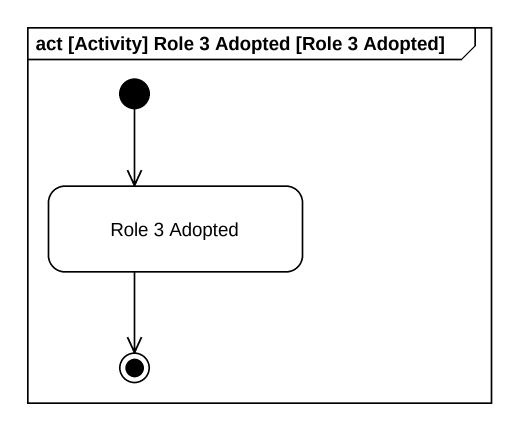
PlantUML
@startuml
mainframe act [Activity] Role 3 Adopted [Role 3 Adopted]
hide empty description
state "Role 3 Adopted" as Role_3_Adopted
[*] --> Role_3_Adopted
Role_3_Adopted --> [*]
@enduml
